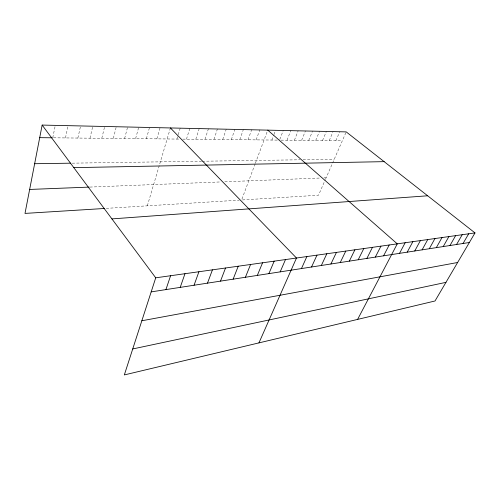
<?xml version="1.0" encoding="UTF-8"?>
<svg xmlns="http://www.w3.org/2000/svg" width="500" height="500" viewBox="0 0 500 500"><rect width="100%" height="100%" fill="white"/><g stroke="black" fill="none" stroke-linecap="round" stroke-linejoin="round"><path stroke-width="0.38" stroke-dasharray="2.5 1.88" d="M52.75 137.8L55.294 125.369M65.469 137.925L68.1 125.656M77.875 138.056L80.6 125.938M89.981 138.181L92.788 126.206M101.794 138.3L104.681 126.475M113.331 138.419L116.294 126.737M124.6 138.531L127.625 126.994M135.606 138.644L138.7 127.238M146.363 138.756L149.512 127.481M156.869 138.863L160.081 127.719M147.325 205.831L170.413 127.95M176.906 139.069L178.012 135.438M178.231 134.713L180.219 128.169M186.456 139.169L189.819 128.387M195.806 139.262L199.213 128.6M204.963 139.356L208.406 128.806M213.925 139.45L217.413 129.006M222.712 139.537L226.238 129.206M231.319 139.625L234.875 129.4M239.75 139.713L243.344 129.588M248.019 139.8L251.644 129.775M256.125 139.881L259.781 129.956M255.125 163.869L241.6 199.994L318.506 195.231L325.281 179.744M255.381 163.181L267.756 130.137M271.875 140.044L273.725 135.175M273.994 134.481L275.581 130.312M279.788 139.431L283.25 130.481M287.025 140.2L290.781 130.65M294.394 140.275L298.163 130.819M301.619 140.35L305.413 130.981M308.719 140.419L312.525 131.137M315.688 140.494L319.513 131.3M322.525 140.562L326.369 131.45M329.25 140.631L333.1 131.6M335.85 140.7L339.719 131.75M325.562 179.094L346.213 131.894M106.281 208.369L239.269 200.138M89.894 187.075L221.056 181.919M224.825 181.775L319.706 178.044M323.994 177.875L326.138 177.787M72.231 163.162L201.488 161.244M202.231 161.238L300.069 159.787M303.081 159.744L334.231 159.281M53.494 137.806L179.106 139.094M182.781 139.131L277.231 140.1M281.025 140.137L342.331 140.762"/><path stroke-width="0.75" d="M42.15 125.075L155.725 277.819L124.331 374.925L435.012 300.981L475 232.913L346.213 131.894L42.15 125.075L25 213.406L104.731 208.469M165.925 289.6L170.588 275.731M180.212 287.387L184.975 273.706M194.056 285.238L198.919 271.744M207.481 283.156L212.431 269.844M220.5 281.131L225.531 268M233.137 279.169L238.238 266.212M245.406 277.269L250.575 264.481M257.325 275.419L262.556 262.794M268.906 273.619L274.188 261.156M280.163 271.875L285.494 259.569M258.95 342.887L296.488 258.019L170.413 127.95M301.456 268.569L306.875 256.562M311.531 267.006L316.981 255.138M321.344 265.481L326.825 253.75M330.913 264L336.425 252.4M340.238 262.55L345.775 251.088M349.331 261.137L354.894 249.806M358.206 259.762L363.787 248.556M366.869 258.419L372.469 247.331M375.325 257.106L380.938 246.144M383.581 255.825L389.206 244.981M357.606 319.406L397.275 243.844L267.756 130.137M399.519 253.35L405.163 242.731M407.219 252.156L412.869 241.65M414.744 250.987L420.4 240.588M422.1 249.85L427.756 239.556M429.3 248.731L434.956 238.544M436.337 247.638L442 237.55M443.225 246.569L448.881 236.581M449.969 245.525L455.625 235.637M456.569 244.5L462.219 234.706M463.031 243.5L468.675 233.8M132.731 348.95L445.95 282.362M141.844 320.763L457.625 262.494M151.175 291.887L469.356 242.512M155.725 277.819L475 232.913M111.919 218.906L427.675 195.787M29.65 189.444L89.131 187.106M73.8 167.644L384.15 161.65M34.644 163.719L70.7 163.181M39.706 137.662L51.981 137.787"/></g></svg>
